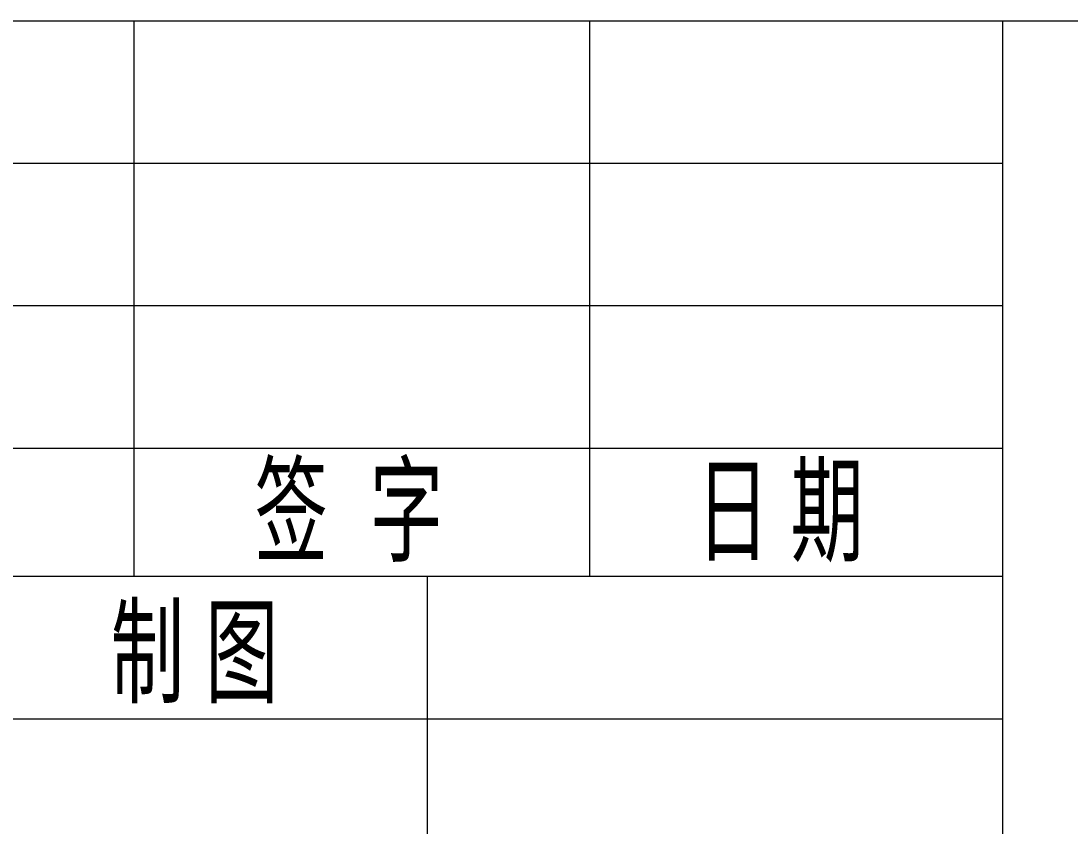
# Model space of a CAD drawing. Header units: millimetres. Extents: x 6786 to 7380, y -302 to 118.
# Drawn here: x 7225.88 to 7262.71, y -273.73 to -245.48 of the extents above; entities that cross this region are included whole.
import ezdxf

# ---------------------------------------------------------------- set-up
doc = ezdxf.new("R2010")
doc.units = ezdxf.units.MM
doc.linetypes.add('XKITLINE00', pattern=[0])
doc.styles.add('STYLE_2', font='arial.ttf', dxfattribs={"height": 0.2})

msp = doc.modelspace()

# ---------------------------------------------------------------- linework, layer by layer
at = {"color": 0, "linetype": 'XKITLINE00', "lineweight": 0}
for p, q in [((7189.843, -245.484), (7369.843, -245.484)), ((7189.843, -245.484), (7260.343, -245.484)), ((7260.343, -245.484), (7260.343, -291.984)), ((7260.343, -264.984), (7189.843, -264.984))]:
    msp.add_line(p, q, dxfattribs=at)
at = {"color": 1, "linetype": 'XKITLINE00', "lineweight": 0}
for p, q in [((7229.843, -245.484), (7229.843, -264.984)), ((7245.843, -245.484), (7245.843, -264.984)), ((7260.343, -250.484), (7189.843, -250.484)), ((7260.343, -255.484), (7189.843, -255.484)), ((7260.343, -260.484), (7189.843, -260.484)), ((7240.143, -264.978), (7240.143, -291.984)), ((7260.343, -269.984), (7189.843, -269.984))]:
    msp.add_line(p, q, dxfattribs=at)

# ---------------------------------------------------------------- texts
at = {"color": 3, "lineweight": 0, "style": 'STYLE_2', "width": 0.63}
for s, p in [('签  字', (7234.081, -264.141)), ('日 期', (7249.581, -264.141)), ('制 图', (7229.034, -269.106))]:
    msp.add_text(s, height=3, dxfattribs=at).set_placement(p)

doc.saveas('drawing.dxf')
